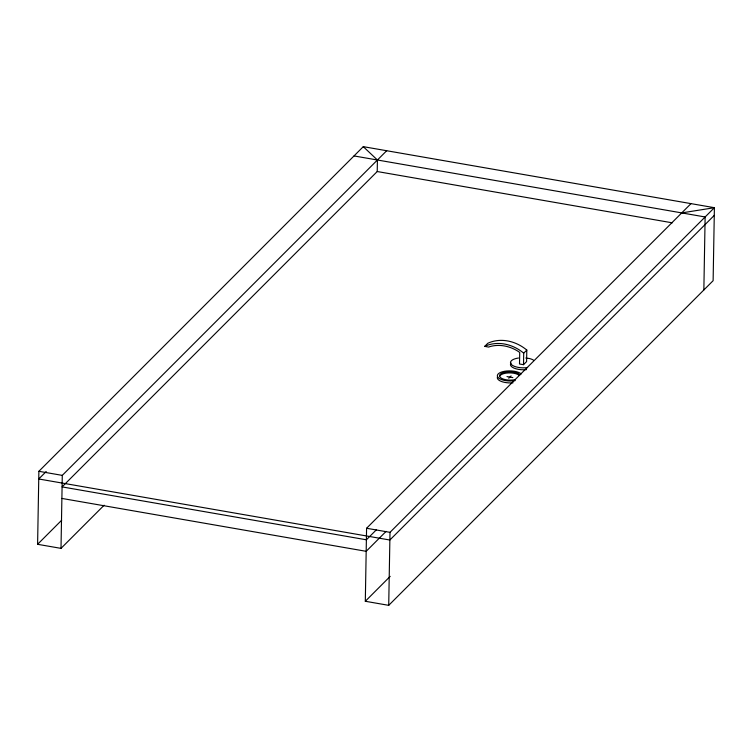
<?xml version="1.0" encoding="UTF-8"?>
<svg xmlns="http://www.w3.org/2000/svg" width="752" height="752" viewBox="0 0 752 752"><rect width="100%" height="100%" fill="white"/><g stroke="black" fill="none" stroke-linecap="round" stroke-linejoin="round"><path stroke-width="1.13" d="M104.133 505.212L61.006 548.368L37.6 544.307L38.878 471.307L363.282 146.659L714.4 207.693L713.122 280.693L388.718 605.341L365.312 601.271L366.581 528.271L690.994 203.632M61.006 548.368L62.284 475.377L386.688 150.729M376.338 529.84L366.384 539.795L62.078 486.901L377.222 171.531L377.419 160.007L363.282 146.659M388.718 605.341L389.997 532.341L714.4 207.693L681.726 212.901M523.514 364.682L523.712 353.158L526.804 350.065A38.117 32.543 45 0 0 487.785 343.288L484.702 346.381L488.697 347.076L490.041 346.569A36.011 30.747 45 0 1 518.391 351.494L519.717 352.462L519.51 363.996L523.514 364.682L526.597 361.599L526.804 350.065M703.853 289.971L705.132 216.971L354.013 155.937M46.21 471.513L38.737 478.986L389.856 540.021L714.268 215.382M37.6 544.307L61.655 520.234M508.747 378.247L511.069 375.925M386.086 531.401L366.186 551.319L61.88 498.426M365.312 601.271L390.194 576.37M525.817 358.008L529.399 358.516A12.587 5.057 1 0 1 533.488 360.114M377.222 171.531L672.269 222.818M506.98 376.573L512.836 377.598M38.878 471.307L62.284 475.377M366.581 528.271L389.997 532.341M484.702 346.381A38.117 32.543 45 0 1 523.712 353.158M513.014 382.806A12.587 5.057 1 0 1 497.448 376.902M515.195 380.606A12.587 5.057 1 0 1 498.52 377.908A12.587 5.057 1 0 1 504.554 371.281A12.587 5.057 1 0 1 521.286 373.923M515.12 379.647A10.434 4.192 1 0 1 500.512 377.607A10.434 4.192 1 0 1 506.143 371.967A10.434 4.192 1 0 1 519.905 374.853M499.591 376.301A10.434 4.192 1 0 1 508.39 372.917A10.434 4.192 1 0 1 519.331 375.417M527.603 367.578A12.587 5.057 1 0 1 511.322 364.447A12.587 5.057 1 0 1 518.513 358.008M526.522 369.627A12.587 5.057 1 0 1 514.02 368.123A12.587 5.057 1 0 1 511.012 363.028"/></g></svg>
